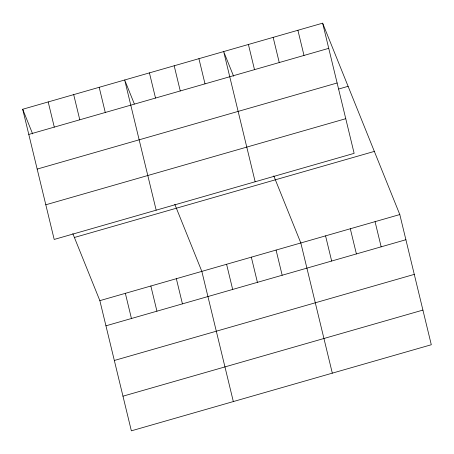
<?xml version="1.0" encoding="UTF-8"?>
<svg xmlns="http://www.w3.org/2000/svg" width="454" height="454" viewBox="0 0 454 454"><rect width="100%" height="100%" fill="white"/><g stroke="black" fill="none" stroke-linecap="round" stroke-linejoin="round"><path stroke-width="0.68" d="M322.646 23.165L354.143 153.35L54.196 239.445L22.7 109.255L322.646 23.165L399.804 214.555L431.3 344.745L131.354 430.835L99.857 300.65L72.822 233.583M28.789 134.429L328.741 48.34M37.171 169.087L337.123 82.991M338.746 89.012L348.11 86.322M45.814 204.788L345.761 118.698M74.394 237.487L374.346 151.398M99.857 300.65L399.804 214.555M105.947 325.819L405.893 239.729M114.329 360.476L414.281 274.381M122.966 396.183L422.918 310.088M233.594 76.21L223.669 51.574L255.159 181.765M273.785 175.902L300.82 242.964L332.317 373.154M134.356 103.989L124.685 79.983L156.176 210.174M174.801 204.311L201.837 271.378L233.333 401.563M22.7 109.255L32.631 133.89M375.061 221.66L381.15 246.828M350.312 228.759L356.401 253.934M297.903 30.265L303.993 55.439M325.569 235.864L331.658 261.039M273.16 37.37L279.25 62.544M248.412 44.475L254.501 69.644M276.077 250.069L282.167 275.243M251.329 257.174L257.418 282.343M198.92 58.68L205.009 83.848M226.586 264.273L232.675 289.448M174.177 65.779L180.266 90.953M149.428 72.884L155.518 98.058M176.345 278.694L182.434 303.868M150.847 286.014L156.936 311.183M99.188 87.304L105.277 112.478M125.349 293.329L131.439 318.504M73.69 94.619L79.779 119.794M48.198 101.94L54.287 127.114"/></g></svg>
